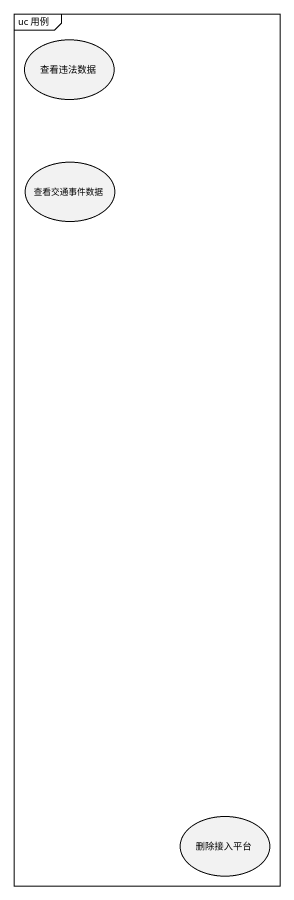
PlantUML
@startuml
mainframe uc 用例
usecase 查看违法数据
usecase 查看交通事件数据
usecase 删除接入平台
@enduml
